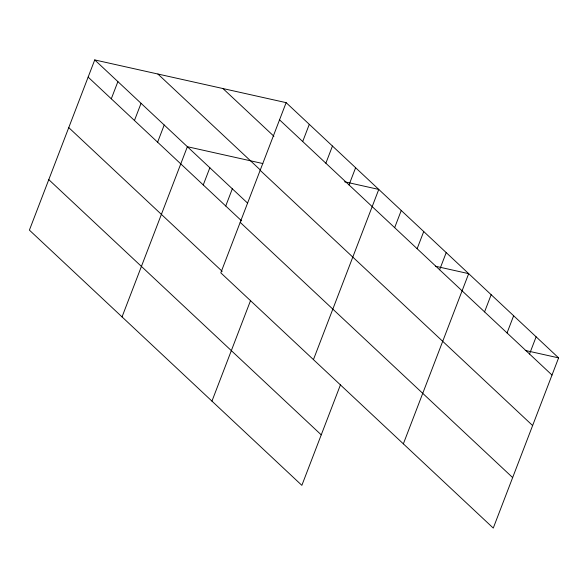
<?xml version="1.0" encoding="UTF-8"?>
<svg xmlns="http://www.w3.org/2000/svg" width="588" height="588" viewBox="0 0 588 588"><rect width="100%" height="100%" fill="white"/><g stroke="black" fill="none" stroke-linecap="round" stroke-linejoin="round"><path stroke-width="0.88" d="M286.135 102.65L220.809 272.847L493.266 528.075L558.6 357.879L286.135 102.65L94.734 59.925L29.4 230.121L301.864 485.35L340.57 384.508M111.294 98.799L117.894 81.622M134.454 120.496L141.054 103.319M157.613 142.193L164.206 125.009M122.039 316.903L187.366 146.706L262.843 163.552M203.25 184.941L209.85 167.764M225.733 205.998L232.326 188.814M302.702 141.524L309.295 124.347M211.952 401.126L250.657 300.284M325.862 163.221L332.455 146.037M349.022 184.911L355.615 167.734M313.441 359.621L378.775 189.424L344.561 181.788M394.658 227.666L401.251 210.482M417.135 248.717L423.728 231.54M439.618 269.774L446.211 252.597M403.353 443.844L468.687 273.655L435.348 266.21M484.571 311.89L491.164 294.706M507.047 332.94L513.64 315.763M529.531 353.998L536.124 336.821M525.26 350.433L558.6 357.879M279.543 119.827L552.007 375.056M222.97 88.553L273.927 136.276M157.893 74.029L260.447 170.094M260.161 170.322L532.625 425.55M94.734 59.925L247.533 203.058M88.134 77.109L241.594 220.86M240.191 222.352L512.655 477.574M68.752 127.603L222.213 271.355M48.782 179.627L321.246 434.855"/></g></svg>
